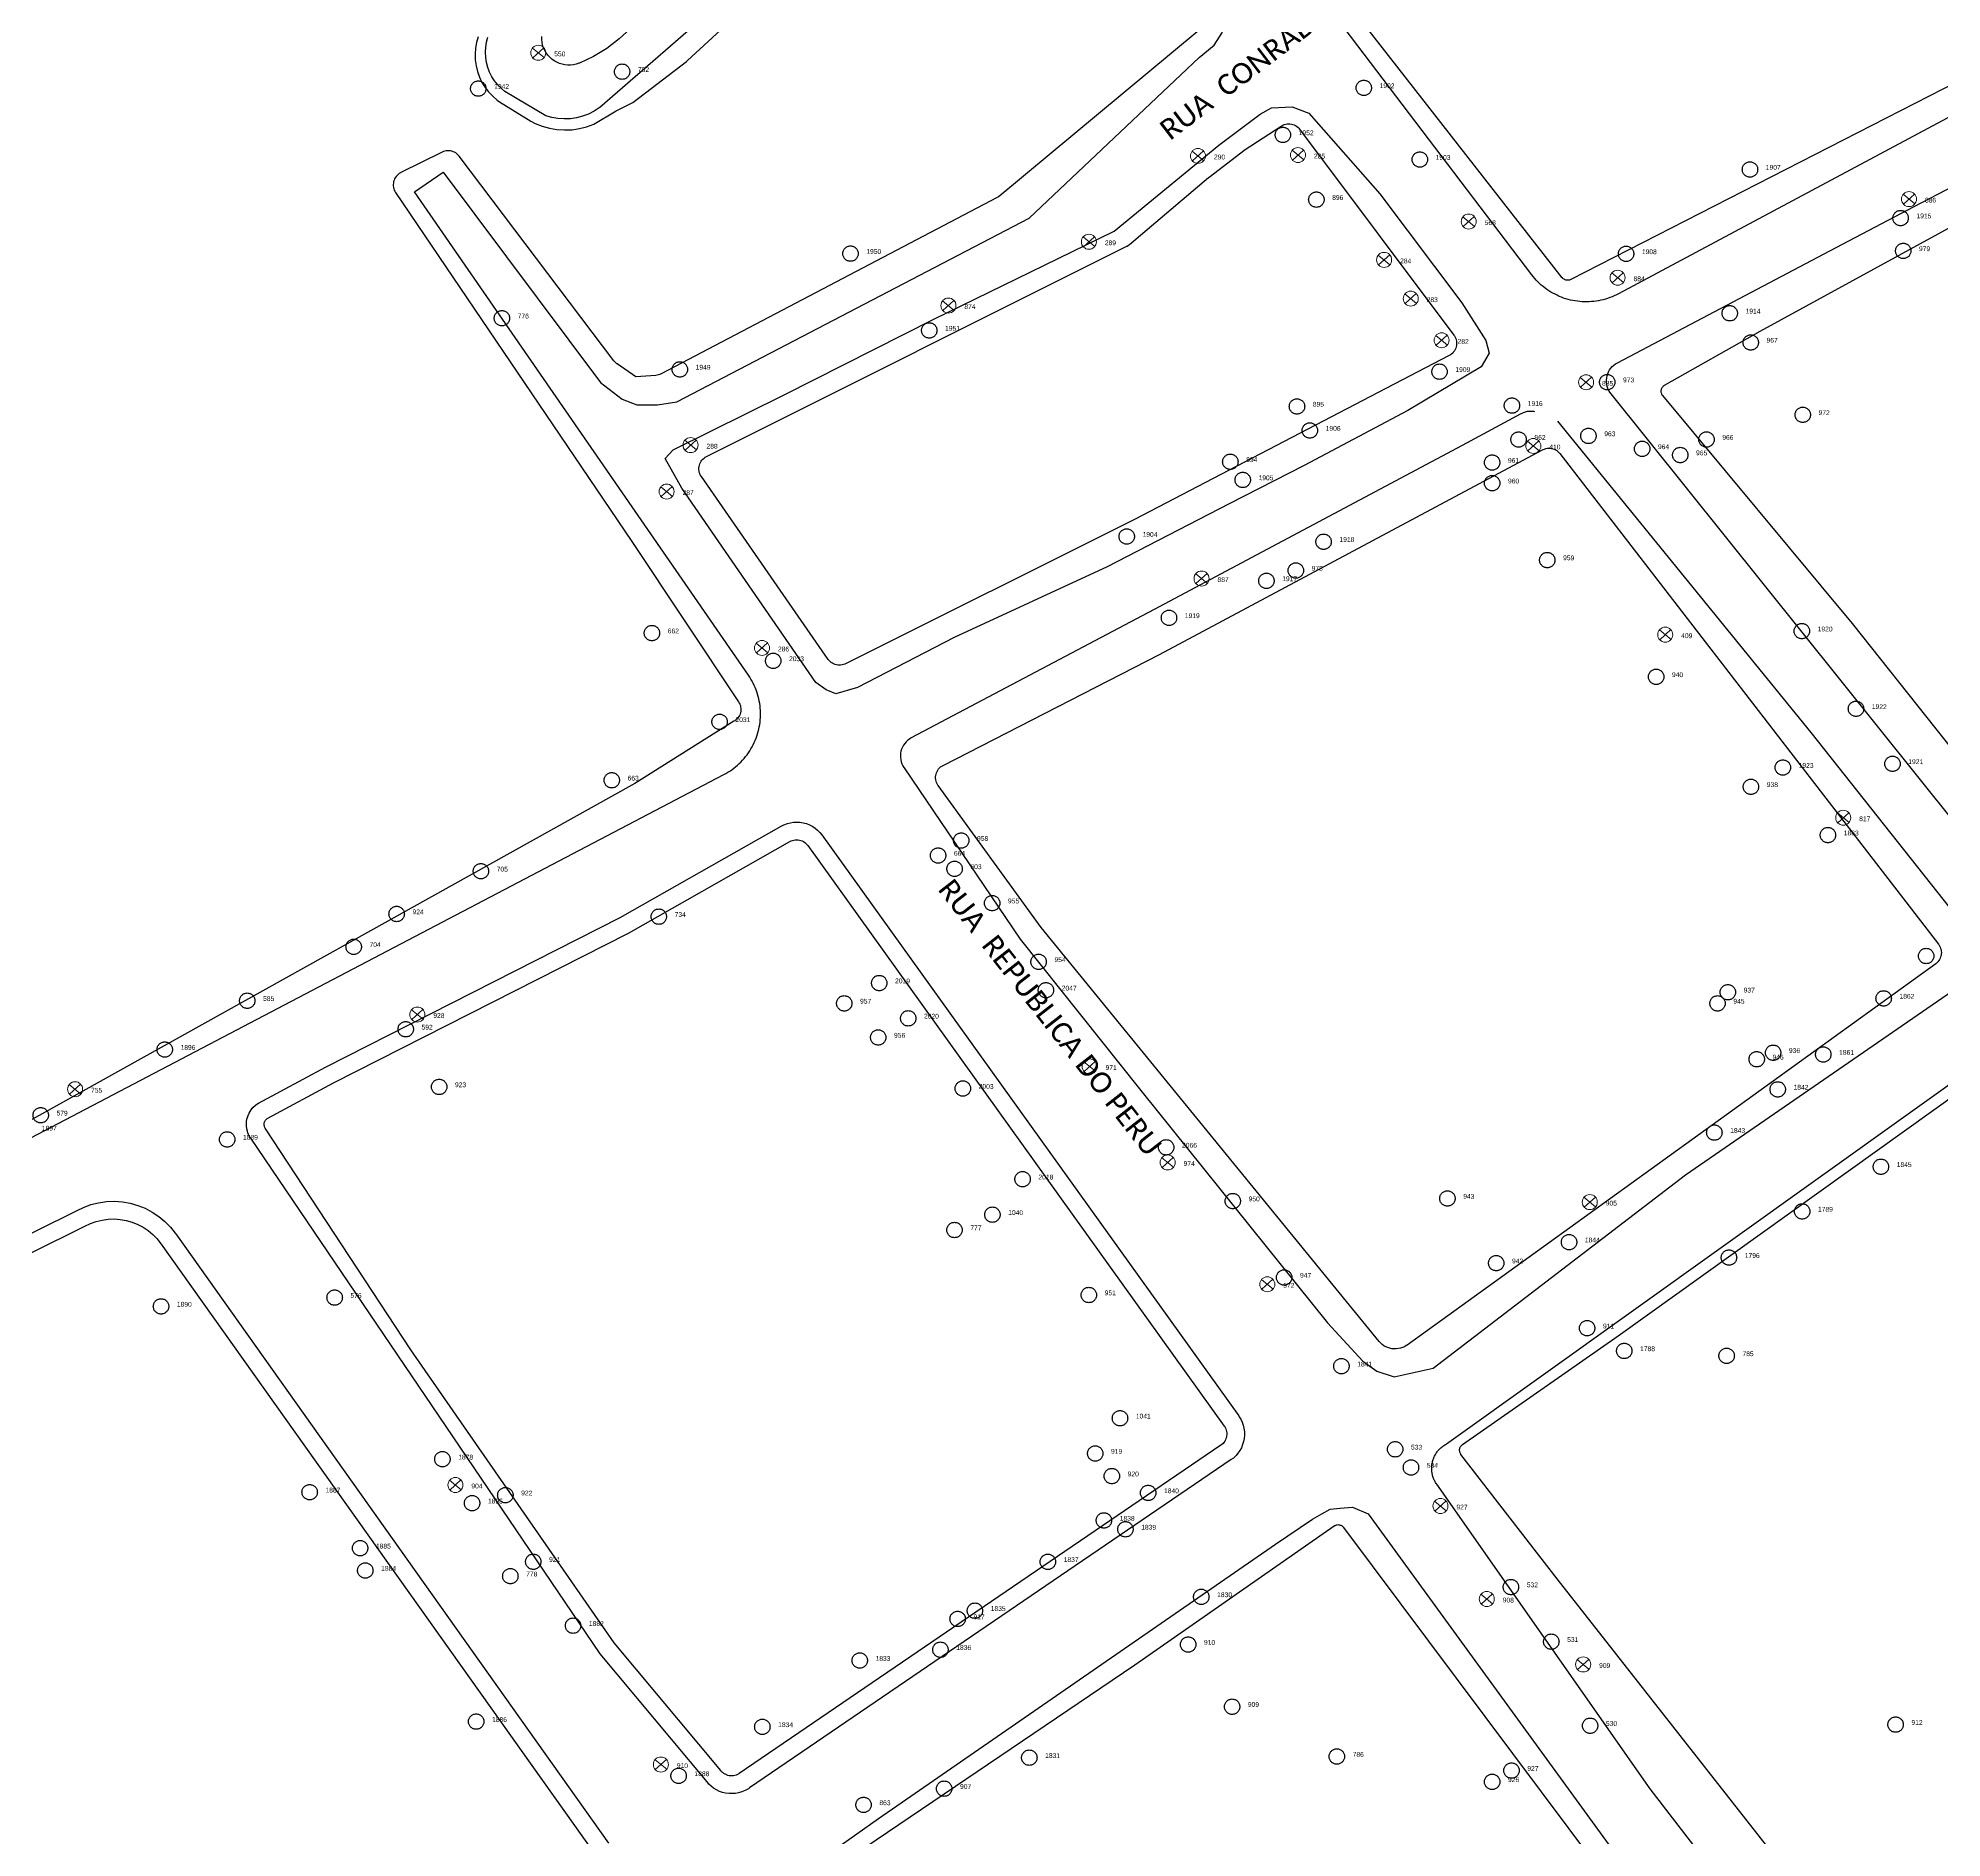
# Model space of a CAD drawing. Header units: millimetres. Extents: x 676447 to 689606, y 7455628 to 7463967.
# Drawn here: x 686167.5 to 686445.7, y 7459006.3 to 7459269.3 of the extents above; entities that cross this region are included whole.
import ezdxf

# ---------------------------------------------------------------- set-up
doc = ezdxf.new("R2010")
doc.units = ezdxf.units.MM
doc.header["$LTSCALE"] = 0.1
doc.header["$MEASUREMENT"] = 0
doc.linetypes.add('PHANTOM2', pattern=[1.25, 0.625, -0.125, 0.125, -0.125, 0.125, -0.125])
doc.layers.add('10.4-Postes', color=1, linetype='Continuous', lineweight=0)
for name, color, linetype in [('Caixas Subterrâneas', 5, 'Continuous'), ('LEGENDAS_INFRAESTRUTURAS', 7, 'Continuous'), ('MUB_MEIOFIO', 7, 'Continuous'), ('MUB_QUADRAS', 7, 'Continuous'), ('MUB_SEGMENTO', 7, 'Continuous'), ('NOS_DE_INFRAESTRUTURA', 7, 'Continuous')]:
    doc.layers.add(name, color=color, linetype=linetype)
doc.styles.add('Legend', font='calibri.ttf')
doc.styles.get("Standard").update_dxf_attribs({"font": 'arial.ttf'})

# ---------------------------------------------------------------- blocks, each defined once
blk = doc.blocks.new('MHMZ')
at = {"linetype": 'PHANTOM2'}
blk.add_circle((0, 0), 0.0000101, dxfattribs=at)
blk = doc.blocks.new('PTPT')
at = {"layer": '10.4-Postes', "color": 1, "linetype": 'PHANTOM2'}
for points in [[(-0.0000079, 0.0000104), (0.0000075, -0.000002)], [(0.000007, 0.0000109), (-0.0000074, -0.0000025)]]:
    blk.add_lwpolyline(points, dxfattribs=at)
at = {"layer": '10.4-Postes', "color": 1}
blk.add_circle((-0.0000002, 0.0000042), 0.00000987, dxfattribs=at)

msp = doc.modelspace()

# ---------------------------------------------------------------- linework, layer by layer
at = {"layer": 'MUB_MEIOFIO', "linetype": 'Continuous'}
for points in [[(686513.54, 7459293.48), (686398.43, 7459231.94), (686398.13, 7459231.78), (686397.81, 7459231.63), (686397.5, 7459231.5), (686397.18, 7459231.37), (686396.85, 7459231.26), (686396.52, 7459231.16), (686396.19, 7459231.07), (686395.85, 7459230.99), (686395.52, 7459230.92), (686395.18, 7459230.86), (686394.84, 7459230.82), (686394.49, 7459230.79), (686394.15, 7459230.76), (686393.8, 7459230.76), (686393.46, 7459230.76), (686393.12, 7459230.77), (686392.77, 7459230.8), (686392.43, 7459230.84), (686392.09, 7459230.89), (686391.75, 7459230.95), (686391.41, 7459231.02), (686391.08, 7459231.11), (686390.75, 7459231.21), (686390.42, 7459231.31), (686390.1, 7459231.43), (686389.78, 7459231.56), (686389.46, 7459231.71), (686389.16, 7459231.86), (686388.85, 7459232.02), (686388.55, 7459232.19), (686388.26, 7459232.38), (686387.98, 7459232.57), (686387.7, 7459232.77), (686387.43, 7459232.98), (686387.16, 7459233.2), (686386.91, 7459233.44), (686386.66, 7459233.67), (686386.42, 7459233.92), (686386.19, 7459234.18), (686385.96, 7459234.44), (686385.75, 7459234.71), (686356.51, 7459273.25)], [(686275.4, 7459281.6), (686249.59, 7459259.14), (686249.52, 7459259.09), (686248.75, 7459258.61), (686247.93, 7459258.2), (686247.08, 7459257.88), (686246.19, 7459257.66), (686245.29, 7459257.52), (686244.38, 7459257.48), (686243.47, 7459257.54), (686242.57, 7459257.69), (686241.69, 7459257.94), (686235.7, 7459261.51), (686235.21, 7459261.92), (686234.69, 7459262.45), (686234.22, 7459263.03), (686233.82, 7459263.65), (686233.49, 7459264.32), (686233.22, 7459265.02), (686233.03, 7459265.74), (686232.92, 7459266.47), (686232.89, 7459267.22), (686232.93, 7459267.96), (686233.05, 7459268.7), (686233.25, 7459269.41)], [(686254.06, 7459270.72), (686252.41, 7459269.17), (686250.61, 7459267.79), (686248.68, 7459266.62), (686246.63, 7459265.65), (686246.55, 7459265.62), (686246.15, 7459265.48), (686245.74, 7459265.39), (686245.33, 7459265.35), (686244.91, 7459265.34), (686244.49, 7459265.39), (686244.08, 7459265.47), (686243.68, 7459265.6), (686243.3, 7459265.76), (686242.94, 7459265.97), (686242.6, 7459266.21), (686242.28, 7459266.49), (686242, 7459266.8), (686241.75, 7459267.14), (686241.54, 7459267.5), (686241.37, 7459267.88), (686241.24, 7459268.27), (686241.15, 7459268.68), (686241.1, 7459269.1), (686241.1, 7459269.52)], [(686003.02, 7459022.89), (686267.72, 7459161.67), (686268.02, 7459161.83), (686268.32, 7459162.01), (686268.61, 7459162.19), (686268.9, 7459162.39), (686269.17, 7459162.6), (686269.44, 7459162.81), (686269.71, 7459163.03), (686269.96, 7459163.27), (686270.21, 7459163.51), (686270.45, 7459163.76), (686270.67, 7459164.02), (686270.89, 7459164.29), (686271.11, 7459164.56), (686271.31, 7459164.84), (686271.5, 7459165.13), (686271.68, 7459165.42), (686271.85, 7459165.72), (686272.01, 7459166.03), (686272.16, 7459166.34), (686272.3, 7459166.65), (686272.43, 7459166.97), (686272.54, 7459167.3), (686272.65, 7459167.63), (686272.74, 7459167.96), (686272.83, 7459168.3), (686272.9, 7459168.63), (686272.96, 7459168.97), (686273.01, 7459169.32), (686273.04, 7459169.66), (686273.06, 7459170), (686273.08, 7459170.35), (686273.08, 7459170.69), (686273.07, 7459171.04), (686273.04, 7459171.38), (686273.01, 7459171.73), (686272.96, 7459172.07), (686272.9, 7459172.41), (686272.83, 7459172.75), (686272.75, 7459173.08), (686272.65, 7459173.41), (686272.55, 7459173.74), (686272.43, 7459174.07), (686272.3, 7459174.39), (686272.16, 7459174.71), (686272.01, 7459175.02), (686271.85, 7459175.32), (686271.68, 7459175.62), (686271.5, 7459175.92), (686271.31, 7459176.2), (686222.54, 7459246.84), (686226.7, 7459249.71), (686249.68, 7459218.97), (686252.88, 7459216.51), (686254.98, 7459215.71), (686258, 7459215.71), (686260.83, 7459216.14), (686312.32, 7459242.96), (686337.15, 7459266.44), (686339.34, 7459268.25), (686340.58, 7459270.18)], [(686453.36, 7459147.43), (686397.19, 7459217.54), (686397.03, 7459217.81), (686396.9, 7459218.09), (686396.8, 7459218.39), (686396.73, 7459218.7), (686396.69, 7459219.01), (686396.68, 7459219.32), (686396.71, 7459219.64), (686396.77, 7459219.94), (686396.87, 7459220.24), (686396.99, 7459220.53), (686397.14, 7459220.81), (686397.32, 7459221.06), (686397.53, 7459221.3), (686397.76, 7459221.51), (686398.01, 7459221.7), (686398.28, 7459221.86), (686430.24, 7459238.71), (686441.63, 7459244.69), (686482.19, 7459265.81)], [(686324.77, 7459241.07), (686340.03, 7459253.65), (686346.09, 7459258.19), (686347.72, 7459259.12), (686350.75, 7459259.24), (686353.2, 7459258.31), (686363.56, 7459246.55), (686375.57, 7459230.59), (686379.06, 7459225.12), (686379.53, 7459223.25), (686378.36, 7459221.27), (686367.64, 7459214.87), (686352.5, 7459206.83), (686341.54, 7459201.24), (686323.72, 7459192.04), (686301.35, 7459181.68), (686287.23, 7459174.42), (686284.08, 7459173.49), (686282.68, 7459174.07), (686281.17, 7459175.12), (686261.59, 7459203.53), (686259.15, 7459207.84), (686260.31, 7459209.12), (686276.51, 7459217.16), (686298.41, 7459228.22), (686324.77, 7459241.07)], [(686386.23, 7459214.68), (686386.05, 7459214.72), (686385.73, 7459214.75), (686385.42, 7459214.74), (686385.11, 7459214.71), (686384.8, 7459214.64), (686384.5, 7459214.54), (686384.22, 7459214.41), (686384.18, 7459214.39), (686375.59, 7459209.76), (686330.57, 7459185.79), (686295.11, 7459167.03), (686294.84, 7459166.86), (686294.59, 7459166.68), (686294.36, 7459166.46), (686294.15, 7459166.23), (686293.97, 7459165.97), (686293.82, 7459165.69), (686293.69, 7459165.41), (686293.6, 7459165.11), (686293.54, 7459164.8), (686293.51, 7459164.49), (686293.52, 7459164.17), (686293.56, 7459163.86), (686293.63, 7459163.55), (686293.73, 7459163.26), (686293.86, 7459162.97), (686294.02, 7459162.7), (686294.05, 7459162.66), (686310.99, 7459137.6), (686328.62, 7459115.52), (686355.91, 7459081.57), (686361.06, 7459075.97), (686363.12, 7459074.48), (686365.64, 7459073.68), (686371.36, 7459074.94), (686408.23, 7459103.2), (686451.46, 7459133.01)], [(686450.88, 7459137.13), (686426.61, 7459167.8), (686389.58, 7459213.3)], [(686198.58, 7459108.56), (686198.37, 7459108.84), (686198.18, 7459109.34), (686198.11, 7459109.55), (686198.01, 7459109.89), (686197.96, 7459110.36), (686197.96, 7459110.73), (686197.99, 7459110.96), (686197.99, 7459110.96), (686198.02, 7459111.31), (686198.19, 7459111.86), (686198.36, 7459112.21), (686198.49, 7459112.44), (686198.65, 7459112.67), (686198.91, 7459113.03), (686199.27, 7459113.34), (686199.49, 7459113.5), (686199.74, 7459113.67), (686209.49, 7459118.9), (686252.56, 7459140.79), (686276.09, 7459154.14), (686276.48, 7459154.35), (686277, 7459154.53), (686277.44, 7459154.64), (686277.9, 7459154.71), (686278.35, 7459154.73), (686278.8, 7459154.71), (686279.33, 7459154.63), (686279.77, 7459154.5), (686280.23, 7459154.34), (686280.7, 7459154.08), (686281.07, 7459153.83), (686281.42, 7459153.54), (686281.76, 7459153.2), (686282.03, 7459152.88), (686342.96, 7459067.94), (686343.03, 7459067.83), (686343.24, 7459067.49), (686343.45, 7459067.05), (686343.6, 7459066.61), (686343.71, 7459066.17), (686343.79, 7459065.64), (686343.79, 7459065.13), (686343.74, 7459064.67), (686343.66, 7459064.21), (686343.52, 7459063.75), (686343.33, 7459063.31), (686343.09, 7459062.88), (686342.84, 7459062.53), (686342.55, 7459062.16), (686342.16, 7459061.8), (686341.84, 7459061.56), (686271.48, 7459013.59), (686271.3, 7459013.45), (686270.82, 7459013.19), (686270.36, 7459013.01), (686269.88, 7459012.86), (686269.42, 7459012.79), (686269.02, 7459012.75), (686268.51, 7459012.75), (686267.98, 7459012.83), (686267.54, 7459012.94), (686267.1, 7459013.09), (686266.66, 7459013.3), (686266.21, 7459013.57), (686265.88, 7459013.84), (686265.52, 7459014.16), (686265.26, 7459014.48), (686249.64, 7459033.2), (686198.58, 7459108.56)], [(686424.17, 7458986.1), (686403.08, 7459013.44), (686371.87, 7459057.97), (686371.79, 7459058.09), (686371.72, 7459058.21), (686371.65, 7459058.33), (686371.58, 7459058.45), (686371.52, 7459058.58), (686371.46, 7459058.7), (686371.41, 7459058.83), (686371.36, 7459058.96), (686371.32, 7459059.1), (686371.28, 7459059.23), (686371.25, 7459059.37), (686371.22, 7459059.5), (686371.19, 7459059.64), (686371.17, 7459059.78), (686371.16, 7459059.92), (686371.15, 7459060.05), (686371.14, 7459060.19), (686371.14, 7459060.33), (686371.15, 7459060.47), (686371.15, 7459060.61), (686371.17, 7459060.75), (686371.19, 7459060.89), (686371.21, 7459061.03), (686371.24, 7459061.16), (686371.27, 7459061.3), (686371.31, 7459061.43), (686371.35, 7459061.57), (686371.4, 7459061.7), (686371.45, 7459061.83), (686371.5, 7459061.96), (686371.56, 7459062.08), (686371.63, 7459062.21), (686371.7, 7459062.33), (686371.77, 7459062.45), (686371.85, 7459062.56), (686371.93, 7459062.68), (686372.01, 7459062.79), (686372.1, 7459062.89), (686372.19, 7459063), (686372.29, 7459063.1), (686372.39, 7459063.2), (686372.49, 7459063.29), (686372.6, 7459063.38), (686372.71, 7459063.47), (686372.82, 7459063.55), (686372.93, 7459063.63), (686373.05, 7459063.71), (686373.17, 7459063.78), (686373.29, 7459063.85), (686454.94, 7459122.22)], [(686149.3, 7459086.13), (686173.22, 7459097.98), (686174.14, 7459098.43), (686175.24, 7459098.84), (686176.36, 7459099.11), (686177.51, 7459099.28), (686178.67, 7459099.32), (686179.83, 7459099.24), (686180.98, 7459099.05), (686182.11, 7459098.72), (686183.17, 7459098.29), (686184.19, 7459097.75), (686185.16, 7459097.11), (686186.05, 7459096.36), (686186.87, 7459095.52), (686187.54, 7459094.65), (686187.62, 7459094.54), (686250.85, 7459005.54)], [(686277.65, 7459000.17), (686290.3, 7459009.11), (686348.31, 7459049.19), (686353.73, 7459052.85), (686355.08, 7459053.66), (686356.3, 7459054.34), (686357.79, 7459054.48), (686359.55, 7459054.61), (686361.86, 7459053.66), (686413.66, 7458982.37)]]:
    msp.add_lwpolyline(points, dxfattribs=at)
at = {"layer": 'MUB_QUADRAS', "linetype": 'Continuous'}
for points in [[(686231.83, 7459269.48), (686231.59, 7459268.66), (686231.43, 7459267.81), (686231.37, 7459266.96), (686231.39, 7459266.1), (686231.51, 7459265.25), (686231.71, 7459264.41), (686232, 7459263.6), (686232.37, 7459262.83), (686232.82, 7459262.1), (686233.35, 7459261.42), (686233.94, 7459260.79), (686234.6, 7459260.24), (686234.94, 7459259.99), (686239.5, 7459257.16), (686240.14, 7459256.83), (686241.17, 7459256.43), (686242.23, 7459256.13), (686243.31, 7459255.94), (686244.41, 7459255.87), (686245.51, 7459255.91), (686246.61, 7459256.07), (686247.67, 7459256.34), (686248.71, 7459256.72), (686251.97, 7459258.68), (686254.44, 7459259.88), (686262.27, 7459265.9), (686262.42, 7459266.03), (686304.62, 7459304.91)], [(686471.07, 7459274.75), (686391.48, 7459234.01), (686391.38, 7459233.96), (686391.28, 7459233.93), (686391.18, 7459233.91), (686391.07, 7459233.9), (686390.97, 7459233.9), (686390.86, 7459233.91), (686390.76, 7459233.93), (686390.66, 7459233.96), (686390.57, 7459234), (686390.48, 7459234.06), (686390.39, 7459234.12), (686390.31, 7459234.19), (686390.24, 7459234.27), (686390.23, 7459234.28), (686343.43, 7459294.16)], [(686336.89, 7459270.23), (686308.02, 7459246.24), (686307.85, 7459246.12), (686307.67, 7459246.01), (686258.57, 7459220.23), (686258.56, 7459220.23), (686258.37, 7459220.14), (686258.18, 7459220.07), (686257.97, 7459220.03), (686257.76, 7459220), (686254.85, 7459219.82), (686252.11, 7459221.69), (686252.09, 7459221.7), (686251.93, 7459221.83), (686251.78, 7459221.97), (686251.64, 7459222.13), (686229.03, 7459252.05), (686229, 7459252.08), (686228.86, 7459252.24), (686228.71, 7459252.38), (686228.54, 7459252.51), (686228.36, 7459252.61), (686228.17, 7459252.7), (686227.97, 7459252.77), (686227.77, 7459252.81), (686227.56, 7459252.84), (686227.35, 7459252.84), (686227.14, 7459252.82), (686226.94, 7459252.78), (686226.74, 7459252.72), (686226.54, 7459252.63), (686220.52, 7459249.64), (686220.47, 7459249.61), (686220.29, 7459249.5), (686220.12, 7459249.38), (686219.97, 7459249.23), (686219.83, 7459249.08), (686219.71, 7459248.9), (686219.61, 7459248.72), (686219.53, 7459248.53), (686219.47, 7459248.33), (686219.43, 7459248.12), (686219.41, 7459247.91), (686219.41, 7459247.7), (686219.44, 7459247.5), (686219.49, 7459247.29), (686219.55, 7459247.09), (686219.64, 7459246.91), (686219.75, 7459246.73), (686254.25, 7459195.74), (686269.87, 7459172.31), (686269.97, 7459172.13), (686270.06, 7459171.94), (686270.13, 7459171.75), (686270.17, 7459171.54), (686270.2, 7459171.33), (686270.2, 7459171.12), (686270.18, 7459170.92), (686270.14, 7459170.71), (686270.08, 7459170.51), (686270, 7459170.32), (686269.89, 7459170.14), (686269.77, 7459169.97), (686269.63, 7459169.81), (686269.48, 7459169.67), (686269.31, 7459169.54), (686269.17, 7459169.46), (686254.73, 7459160.37), (686167.67, 7459111.84), (686081.7, 7459065.49)], [(686404.91, 7459217.05), (686404.84, 7459217.13), (686404.79, 7459217.22), (686404.75, 7459217.32), (686404.71, 7459217.42), (686404.69, 7459217.52), (686404.68, 7459217.62), (686404.67, 7459217.73), (686404.68, 7459217.83), (686404.7, 7459217.94), (686404.74, 7459218.04), (686404.78, 7459218.13), (686404.83, 7459218.22), (686404.89, 7459218.31), (686404.96, 7459218.39), (686405.03, 7459218.46), (686405.12, 7459218.52), (686405.18, 7459218.56), (686419.15, 7459226.48), (686488.86, 7459264.63)], [(686264.43, 7459205.21), (686264.38, 7459205.28), (686264.28, 7459205.46), (686264.2, 7459205.65), (686264.13, 7459205.85), (686264.09, 7459206.06), (686264.07, 7459206.26), (686264.07, 7459206.47), (686264.1, 7459206.68), (686264.14, 7459206.89), (686264.21, 7459207.08), (686264.29, 7459207.28), (686264.4, 7459207.46), (686264.52, 7459207.62), (686264.67, 7459207.78), (686264.82, 7459207.92), (686264.99, 7459208.04), (686265.17, 7459208.14), (686326.6, 7459238.88), (686326.65, 7459238.91), (686326.83, 7459239.02), (686326.99, 7459239.14), (686338.54, 7459248.91), (686338.62, 7459248.97), (686343.88, 7459253), (686349.16, 7459256.45), (686349.23, 7459256.5), (686349.41, 7459256.59), (686349.61, 7459256.67), (686349.81, 7459256.73), (686350.02, 7459256.76), (686350.23, 7459256.78), (686350.43, 7459256.77), (686350.64, 7459256.74), (686350.84, 7459256.69), (686351.04, 7459256.62), (686351.23, 7459256.52), (686351.41, 7459256.41), (686351.57, 7459256.28), (686351.72, 7459256.14), (686351.85, 7459255.98), (686374.39, 7459225.88), (686374.46, 7459225.78), (686374.56, 7459225.6), (686374.65, 7459225.41), (686374.71, 7459225.21), (686374.76, 7459225.01), (686374.78, 7459224.8), (686374.79, 7459224.59), (686374.77, 7459224.38), (686374.72, 7459224.18), (686374.66, 7459223.98), (686374.58, 7459223.78), (686374.47, 7459223.6), (686374.35, 7459223.43), (686374.21, 7459223.27), (686374.06, 7459223.13), (686373.89, 7459223.01), (686373.71, 7459222.9), (686327.74, 7459198.97), (686285.51, 7459177.86), (686285.39, 7459177.81), (686285.19, 7459177.74), (686284.99, 7459177.69), (686284.78, 7459177.66), (686284.57, 7459177.65), (686284.36, 7459177.67), (686284.16, 7459177.71), (686283.96, 7459177.76), (686283.76, 7459177.84), (686283.58, 7459177.94), (686283.41, 7459178.06), (686283.25, 7459178.2), (686283.1, 7459178.35), (686282.97, 7459178.51), (686264.43, 7459205.21)], [(686457.06, 7459152.95), (686432.61, 7459183.75), (686404.91, 7459217.05)], [(686299.03, 7459160.06), (686298.98, 7459160.14), (686298.87, 7459160.32), (686298.78, 7459160.51), (686298.72, 7459160.71), (686298.68, 7459160.92), (686298.65, 7459161.13), (686298.65, 7459161.33), (686298.67, 7459161.54), (686298.72, 7459161.75), (686298.78, 7459161.95), (686298.87, 7459162.14), (686298.97, 7459162.32), (686299.09, 7459162.49), (686299.23, 7459162.65), (686299.39, 7459162.79), (686299.56, 7459162.91), (686299.74, 7459163.01), (686331.38, 7459179.23), (686387.34, 7459209.13), (686387.41, 7459209.17), (686387.61, 7459209.25), (686387.81, 7459209.31), (686388.01, 7459209.35), (686388.22, 7459209.37), (686388.43, 7459209.36), (686388.64, 7459209.34), (686388.84, 7459209.29), (686389.04, 7459209.22), (686389.23, 7459209.13), (686389.41, 7459209.02), (686389.58, 7459208.89), (686389.73, 7459208.75), (686389.86, 7459208.59), (686445.19, 7459136.89), (686445.23, 7459136.83), (686445.34, 7459136.66), (686445.43, 7459136.47), (686445.51, 7459136.28), (686445.56, 7459136.07), (686445.59, 7459135.87), (686445.61, 7459135.66), (686445.59, 7459135.45), (686445.56, 7459135.24), (686445.51, 7459135.04), (686445.43, 7459134.84), (686445.33, 7459134.66), (686445.22, 7459134.48), (686445.09, 7459134.32), (686444.94, 7459134.17), (686444.78, 7459134.04), (686367.54, 7459078.3), (686367.43, 7459078.23), (686367.16, 7459078.07), (686366.87, 7459077.94), (686366.57, 7459077.84), (686366.27, 7459077.78), (686365.96, 7459077.74), (686365.64, 7459077.74), (686365.33, 7459077.77), (686365.02, 7459077.84), (686364.72, 7459077.93), (686364.44, 7459078.06), (686364.16, 7459078.21), (686363.91, 7459078.4), (686363.67, 7459078.61), (686363.46, 7459078.84), (686314.08, 7459139.32), (686299.03, 7459160.06)], [(686200.71, 7459110.02), (686200.66, 7459110.09), (686200.62, 7459110.19), (686200.59, 7459110.29), (686200.56, 7459110.39), (686200.55, 7459110.49), (686200.55, 7459110.6), (686200.56, 7459110.7), (686200.57, 7459110.8), (686200.6, 7459110.9), (686200.65, 7459111), (686200.7, 7459111.09), (686200.76, 7459111.18), (686200.82, 7459111.26), (686200.9, 7459111.33), (686200.98, 7459111.39), (686201.07, 7459111.45), (686210.69, 7459116.61), (686253.78, 7459138.51), (686277.36, 7459151.88), (686277.54, 7459151.98), (686277.74, 7459152.05), (686277.94, 7459152.1), (686278.15, 7459152.13), (686278.35, 7459152.14), (686278.56, 7459152.13), (686278.77, 7459152.1), (686278.97, 7459152.04), (686279.17, 7459151.97), (686279.35, 7459151.87), (686279.53, 7459151.75), (686279.69, 7459151.62), (686279.84, 7459151.47), (686279.97, 7459151.31), (686340.83, 7459066.47), (686340.85, 7459066.44), (686340.96, 7459066.26), (686341.05, 7459066.07), (686341.12, 7459065.87), (686341.17, 7459065.67), (686341.2, 7459065.46), (686341.2, 7459065.25), (686341.18, 7459065.04), (686341.14, 7459064.83), (686341.08, 7459064.63), (686341, 7459064.44), (686340.9, 7459064.26), (686340.78, 7459064.09), (686340.65, 7459063.93), (686340.49, 7459063.78), (686340.33, 7459063.66), (686269.97, 7459015.69), (686269.89, 7459015.63), (686269.71, 7459015.53), (686269.51, 7459015.45), (686269.31, 7459015.39), (686269.11, 7459015.36), (686268.9, 7459015.34), (686268.69, 7459015.34), (686268.48, 7459015.37), (686268.28, 7459015.42), (686268.08, 7459015.49), (686267.89, 7459015.58), (686267.71, 7459015.69), (686267.55, 7459015.82), (686267.39, 7459015.96), (686267.26, 7459016.12), (686251.7, 7459034.77), (686222, 7459077.62), (686200.71, 7459110.02)], [(686375.42, 7459062.33), (686375.39, 7459062.37), (686375.34, 7459062.46), (686375.29, 7459062.55), (686375.26, 7459062.65), (686375.23, 7459062.75), (686375.22, 7459062.86), (686375.21, 7459062.96), (686375.22, 7459063.06), (686375.24, 7459063.17), (686375.27, 7459063.27), (686375.31, 7459063.37), (686375.36, 7459063.46), (686375.42, 7459063.54), (686375.48, 7459063.62), (686375.56, 7459063.7), (686375.64, 7459063.76), (686398.38, 7459079.65), (686457.03, 7459121.64)], [(686150.46, 7459083.82), (686174.36, 7459095.66), (686175.16, 7459096.05), (686176, 7459096.36), (686176.86, 7459096.57), (686177.74, 7459096.7), (686178.63, 7459096.73), (686179.52, 7459096.67), (686180.4, 7459096.52), (686181.26, 7459096.27), (686182.08, 7459095.94), (686182.87, 7459095.52), (686183.61, 7459095.03), (686184.29, 7459094.46), (686184.91, 7459093.82), (686185.46, 7459093.11), (686185.51, 7459093.04), (686248.75, 7459004.03)], [(686427.91, 7458995.2), (686389.49, 7459044.15), (686375.42, 7459062.33)], [(686278.55, 7458998.25), (686327.77, 7459031.59), (686356.9, 7459051.88), (686356.96, 7459051.92), (686357.05, 7459051.96), (686357.15, 7459052), (686357.25, 7459052.03), (686357.35, 7459052.05), (686357.45, 7459052.06), (686357.56, 7459052.05), (686357.66, 7459052.04), (686357.76, 7459052.01), (686357.86, 7459051.98), (686357.96, 7459051.93), (686358.04, 7459051.87), (686358.13, 7459051.81), (686358.2, 7459051.74), (686358.27, 7459051.66), (686411.84, 7458980.01)]]:
    msp.add_lwpolyline(points, dxfattribs=at)

# ---------------------------------------------------------------- block references
at = {"layer": 'Caixas Subterrâneas', "color": 40}
for p, xscale, yscale, zscale, rotation in [((686252.85, 7459264.39), 111319.4907932736, 111319.4907932736, 111319.4907932736, 359.2909816630051), ((686231.84, 7459261.92), 111319.4907932736, 111319.4907932736, 111319.4907932736, 359.2910608292079), ((686361.22, 7459262.02), 111319.4907932736, 111319.4907932736, 111319.4907932736, 359.2905686946733), ((686349.4, 7459255.15), 111319.4907932736, 111319.4907932736, 111319.4907932736, 359.2906115277092), ((686369.41, 7459251.55), 111319.4907932736, 111319.4907932736, 111319.4907932736, 359.2905342882888), ((686417.65, 7459250.1), 111319.4907932735, 111319.4907932735, 111319.4907932735, 359.2903503081803), ((686354.29, 7459245.69), 111319.4907932736, 111319.4907932736, 111319.4907932736, 359.2905899570292), ((686439.66, 7459243), 111319.4907932736, 111319.4907932736, 111319.4907932736, 359.2902643659839), ((686286.22, 7459237.8), 111319.4907932736, 111319.4907932736, 111319.4907932736, 359.290846456201), ((686399.54, 7459237.77), 111319.4907932735, 111319.4907932735, 111319.4907932735, 359.2904153509772), ((686440.04, 7459238.2), 111319.4907932736, 111319.4907932736, 111319.4907932736, 359.2902614429948), ((686235.29, 7459228.36), 111319.4907932736, 111319.4907932736, 111319.4907932736, 359.2910373068213), ((686414.69, 7459229.08), 111319.4907932735, 111319.4907932735, 111319.4907932735, 359.2903550238174), ((686297.73, 7459226.58), 111319.4907932736, 111319.4907932736, 111319.4907932736, 359.2907992090256), ((686417.76, 7459224.82), 111319.4907932736, 111319.4907932736, 111319.4907932736, 359.2903420320875), ((686261.28, 7459220.88), 111319.4907932736, 111319.4907932736, 111319.4907932736, 359.2909360757654), ((686372.29, 7459220.55), 111319.4907932736, 111319.4907932736, 111319.4907932736, 359.2905136795589), ((686396.79, 7459219.02), 111319.4907932735, 111319.4907932735, 111319.4907932735, 359.2904199917265), ((686351.46, 7459215.47), 111319.4907932736, 111319.4907932736, 111319.4907932736, 359.2905913516251), ((686382.87, 7459215.59), 111319.4907932735, 111319.4907932735, 111319.4907932735, 359.2904718933616), ((686425.36, 7459214.25), 111319.4907932736, 111319.4907932736, 111319.4907932736, 359.2903098071214), ((686353.34, 7459211.96), 111319.4907932735, 111319.4907932735, 111319.4907932735, 359.2905831060174), ((686394.04, 7459211.16), 111319.4907932736, 111319.4907932736, 111319.4907932736, 359.2904279929071), ((686383.84, 7459210.63), 111319.4907932736, 111319.4907932736, 111319.4907932736, 359.2904666622472), ((686401.89, 7459209.27), 111319.4907932736, 111319.4907932736, 111319.4907932736, 359.2903975618572), ((686407.46, 7459208.37), 111319.4907932735, 111319.4907932735, 111319.4907932735, 359.2903760700166), ((686411.29, 7459210.64), 111319.4907932736, 111319.4907932736, 111319.4907932736, 359.2903622208121), ((686341.72, 7459207.39), 111319.4907932736, 111319.4907932736, 111319.4907932736, 359.2906258674803), ((686379.97, 7459207.27), 111319.4907932736, 111319.4907932736, 111319.4907932736, 359.2904803175907), ((686343.53, 7459204.73), 111319.4907932736, 111319.4907932736, 111319.4907932736, 359.2906181677743), ((686379.98, 7459204.26), 111319.4907932735, 111319.4907932735, 111319.4907932735, 359.2904793447646), ((686326.58, 7459196.46), 111319.4907932736, 111319.4907932736, 111319.4907932736, 359.2906800724083), ((686355.35, 7459195.7), 111319.4907932736, 111319.4907932736, 111319.4907932736, 359.2905703865167), ((686388.03, 7459193.02), 111319.4907932735, 111319.4907932735, 111319.4907932735, 359.2904452230878), ((686346.99, 7459189.98), 111319.4907932735, 111319.4907932735, 111319.4907932735, 359.2906004248907), ((686351.29, 7459191.49), 111319.4907932736, 111319.4907932736, 111319.4907932736, 359.2905845261358), ((686332.76, 7459184.58), 111319.4907932735, 111319.4907932735, 111319.4907932735, 359.2906528872799), ((686257.21, 7459182.35), 111319.4907932736, 111319.4907932736, 111319.4907932736, 359.2909396039996), ((686425.23, 7459182.64), 111319.4907932736, 111319.4907932736, 111319.4907932736, 359.2903004971271), ((686274.93, 7459178.29), 111319.4907932736, 111319.4907932736, 111319.4907932736, 359.290870937167), ((686403.94, 7459175.96), 111319.4907932736, 111319.4907932736, 111319.4907932736, 359.2903794059223), ((686267.1, 7459169.38), 111319.4907932736, 111319.4907932736, 111319.4907932736, 359.2908979257313), ((686433.14, 7459171.29), 111319.4907932736, 111319.4907932736, 111319.4907932736, 359.2902668408594), ((686422.45, 7459162.7), 111319.4907932736, 111319.4907932736, 111319.4907932736, 359.2903048661423), ((686438.47, 7459163.25), 111319.4907932736, 111319.4907932736, 111319.4907932736, 359.2902440771063), ((686251.34, 7459160.84), 111319.4907932736, 111319.4907932736, 111319.4907932736, 359.2909552528653), ((686417.79, 7459159.89), 111319.4907932736, 111319.4907932736, 111319.4907932736, 359.2903217291414), ((686429.04, 7459152.83), 111319.4907932736, 111319.4907932736, 111319.4907932736, 359.290276722046), ((686299.02, 7459149.84), 111319.4907932736, 111319.4907932736, 111319.4907932736, 359.290770422865), ((686302.4, 7459152.03), 111319.4907932736, 111319.4907932736, 111319.4907932736, 359.2907582532732), ((686232.22, 7459147.55), 111319.4907932736, 111319.4907932736, 111319.4907932736, 359.2910238723692), ((686301.43, 7459147.9), 111319.4907932736, 111319.4907932736, 111319.4907932736, 359.2907606581093), ((686306.92, 7459142.89), 111319.4907932736, 111319.4907932736, 111319.4907932736, 359.2907382319103), ((686219.91, 7459141.3), 111319.4907932736, 111319.4907932736, 111319.4907932736, 359.291068748551), ((686258.21, 7459140.91), 111319.4907932735, 111319.4907932735, 111319.4907932735, 359.2909229037368), ((686213.63, 7459136.5), 111319.4907932736, 111319.4907932736, 111319.4907932736, 359.2910911378081), ((686313.71, 7459134.31), 111319.4907932736, 111319.4907932736, 111319.4907932736, 359.2907097279291), ((686443.39, 7459135.16), 111319.4907932736, 111319.4907932736, 111319.4907932736, 359.2902166116592), ((686290.42, 7459131.21), 111319.4907932736, 111319.4907932736, 111319.4907932736, 359.2907973589849), ((686198.08, 7459128.63), 111319.4907932736, 111319.4907932736, 111319.4907932736, 359.2911478492434), ((686285.31, 7459128.24), 111319.4907932736, 111319.4907932736, 111319.4907932736, 359.2908158935397), ((686314.78, 7459130.16), 111319.4907932736, 111319.4907932736, 111319.4907932736, 359.2907043707397), ((686412.91, 7459128.24), 111319.4907932736, 111319.4907932736, 111319.4907932736, 359.2903304161254), ((686414.41, 7459129.86), 111319.4907932736, 111319.4907932736, 111319.4907932736, 359.2903252395156), ((686437.18, 7459128.97), 111319.4907932735, 111319.4907932735, 111319.4907932735, 359.2902383174527), ((686294.66, 7459126.05), 111319.4907932736, 111319.4907932736, 111319.4907932736, 359.2907796458869), ((686221.23, 7459124.45), 111319.4907932736, 111319.4907932736, 111319.4907932736, 359.2910585049648), ((686290.27, 7459123.26), 111319.4907932736, 111319.4907932736, 111319.4907932736, 359.2907954550054), ((686186.02, 7459121.49), 111319.4907932735, 111319.4907932735, 111319.4907932735, 359.2911915399786), ((686418.63, 7459120.07), 111319.4907932736, 111319.4907932736, 111319.4907932736, 359.2903061316342), ((686421.03, 7459121.03), 111319.4907932736, 111319.4907932736, 111319.4907932736, 359.2902973061437), ((686428.36, 7459120.77), 111319.4907932736, 111319.4907932736, 111319.4907932736, 359.2902693367474), ((686226.12, 7459116.03), 111319.4907932736, 111319.4907932736, 111319.4907932736, 359.2910372520983), ((686302.64, 7459115.8), 111319.4907932736, 111319.4907932736, 111319.4907932736, 359.2907460622738), ((686421.7, 7459115.67), 111319.4907932736, 111319.4907932736, 111319.4907932736, 359.2902930655454), ((686167.9, 7459111.89), 111319.4907932736, 111319.4907932736, 111319.4907932736, 359.2912574846201), ((686195.14, 7459108.36), 111319.4907932736, 111319.4907932736, 111319.4907932736, 359.2911527451076), ((686412.44, 7459109.35), 111319.4907932735, 111319.4907932735, 111319.4907932735, 359.2903263605208), ((686332.35, 7459107.2), 111319.4907932736, 111319.4907932736, 111319.4907932736, 359.2906303687056), ((686311.37, 7459102.55), 111319.4907932736, 111319.4907932736, 111319.4907932736, 359.2907087563316), ((686436.78, 7459104.37), 111319.4907932736, 111319.4907932736, 111319.4907932736, 359.2902322116291), ((686306.95, 7459097.36), 111319.4907932736, 111319.4907932736, 111319.4907932736, 359.2907239332311), ((686342.08, 7459099.35), 111319.4907932736, 111319.4907932736, 111319.4907932736, 359.2905909327107), ((686373.44, 7459099.73), 111319.4907932735, 111319.4907932735, 111319.4907932735, 359.2904717271952), ((686425.27, 7459097.84), 111319.4907932736, 111319.4907932736, 111319.4907932736, 359.2902739440188), ((686301.42, 7459095.12), 111319.4907932736, 111319.4907932736, 111319.4907932736, 359.2907442956121), ((686391.21, 7459093.34), 111319.4907932736, 111319.4907932736, 111319.4907932736, 359.2904021182573), ((686380.57, 7459090.28), 111319.4907932736, 111319.4907932736, 111319.4907932736, 359.2904416484051), ((686414.58, 7459091.09), 111319.4907932735, 111319.4907932735, 111319.4907932735, 359.2903125119734), ((686349.59, 7459088.18), 111319.4907932736, 111319.4907932736, 111319.4907932736, 359.2905588591277), ((686185.48, 7459083.96), 111319.4907932736, 111319.4907932736, 111319.4907932736, 359.2911819318122), ((686210.85, 7459085.24), 111319.4907932736, 111319.4907932736, 111319.4907932736, 359.291085801), ((686321.05, 7459085.62), 111319.4907932735, 111319.4907932735, 111319.4907932735, 359.2906666693782), ((686393.85, 7459080.77), 111319.4907932735, 111319.4907932735, 111319.4907932735, 359.2903881801216), ((686357.95, 7459075.22), 111319.4907932735, 111319.4907932735, 111319.4907932735, 359.2905230312954), ((686399.28, 7459077.45), 111319.4907932736, 111319.4907932736, 111319.4907932736, 359.2903665025789), ((686414.24, 7459076.73), 111319.4907932735, 111319.4907932735, 111319.4907932735, 359.2903093525038), ((686325.6, 7459067.61), 111319.4907932736, 111319.4907932736, 111319.4907932736, 359.2906437335124), ((686226.59, 7459061.63), 111319.4907932736, 111319.4907932736, 111319.4907932736, 359.2910185707077), ((686321.98, 7459062.46), 111319.4907932735, 111319.4907932735, 111319.4907932735, 359.2906559297367), ((686365.8, 7459063.07), 111319.4907932735, 111319.4907932735, 111319.4907932735, 359.2904893763152), ((686324.41, 7459059.16), 111319.4907932736, 111319.4907932736, 111319.4907932736, 359.2906456577331), ((686368.12, 7459060.41), 111319.4907932736, 111319.4907932736, 111319.4907932736, 359.2904797339186), ((686207.2, 7459056.8), 111319.4907932736, 111319.4907932736, 111319.4907932736, 359.2910908519418), ((686235.79, 7459056.37), 111319.4907932736, 111319.4907932736, 111319.4907932736, 359.290981930026), ((686329.72, 7459056.7), 111319.4907932736, 111319.4907932736, 111319.4907932736, 359.2906246975662), ((686230.93, 7459055.2), 111319.4907932735, 111319.4907932735, 111319.4907932735, 359.2910000695424), ((686323.25, 7459052.68), 111319.4907932736, 111319.4907932736, 111319.4907932736, 359.2906480412719), ((686326.39, 7459051.38), 111319.4907932736, 111319.4907932736, 111319.4907932736, 359.2906356794037), ((686214.57, 7459048.62), 111319.4907932736, 111319.4907932736, 111319.4907932736, 359.2910602601124), ((686215.33, 7459045.36), 111319.4907932736, 111319.4907932736, 111319.4907932736, 359.2910563592501), ((686236.52, 7459044.54), 111319.4907932736, 111319.4907932736, 111319.4907932736, 359.2909754853193), ((686239.87, 7459046.65), 111319.4907932735, 111319.4907932735, 111319.4907932735, 359.290963407034), ((686315.06, 7459046.63), 111319.4907932735, 111319.4907932735, 111319.4907932735, 359.2906773377218), ((686337.48, 7459041.51), 111319.4907932736, 111319.4907932736, 111319.4907932736, 359.2905904397148), ((686382.72, 7459042.94), 111319.4907932736, 111319.4907932736, 111319.4907932736, 359.2904187741191), ((686304.4, 7459039.49), 111319.4907932735, 111319.4907932735, 111319.4907932735, 359.2907156540768), ((686245.68, 7459037.3), 111319.4907932735, 111319.4907932735, 111319.4907932735, 359.2909383785297), ((686301.88, 7459038.28), 111319.4907932736, 111319.4907932736, 111319.4907932736, 359.2907248663233), ((686299.36, 7459033.79), 111319.4907932735, 111319.4907932735, 111319.4907932735, 359.2907330781692), ((686335.56, 7459034.54), 111319.4907932736, 111319.4907932736, 111319.4907932736, 359.2905955577298), ((686388.62, 7459034.96), 111319.4907932736, 111319.4907932736, 111319.4907932736, 359.2903938468314), ((686287.57, 7459032.21), 111319.4907932735, 111319.4907932735, 111319.4907932735, 359.2907774120238), ((686341.98, 7459025.46), 111319.4907932736, 111319.4907932736, 111319.4907932736, 359.2905683440007), ((686231.53, 7459023.28), 111319.4907932736, 111319.4907932736, 111319.4907932736, 359.2909878628831), ((686273.34, 7459022.52), 111319.4907932736, 111319.4907932736, 111319.4907932736, 359.2908285477056), ((686394.29, 7459022.68), 111319.4907932736, 111319.4907932736, 111319.4907932736, 359.290368453932), ((686438.93, 7459022.84), 111319.4907932735, 111319.4907932735, 111319.4907932735, 359.2901986680567), ((686312.35, 7459018.01), 111319.4907932736, 111319.4907932736, 111319.4907932736, 359.2906787389983), ((686357.28, 7459018.18), 111319.4907932736, 111319.4907932736, 111319.4907932736, 359.2905078357442), ((686261.11, 7459015.36), 111319.4907932736, 111319.4907932736, 111319.4907932736, 359.2908728458938), ((686379.98, 7459014.48), 111319.4907932736, 111319.4907932736, 111319.4907932736, 359.2904203366979), ((686382.8, 7459016.12), 111319.4907932736, 111319.4907932736, 111319.4907932736, 359.2904101115309), ((686288.13, 7459011.11), 111319.4907932736, 111319.4907932736, 111319.4907932736, 359.2907687531861), ((686299.91, 7459013.48), 111319.4907932735, 111319.4907932735, 111319.4907932735, 359.2907246413541)]:
    msp.add_blockref('MHMZ', p, dxfattribs=dict(at, xscale=xscale, yscale=yscale, zscale=zscale, rotation=rotation))
at = {"layer": 'NOS_DE_INFRAESTRUTURA', "color": 1}
for p, xscale, yscale, zscale, rotation in [((686240.62, 7459266.68), 111319.4907932736, 111319.4907932736, 111319.4907932736, 359.2910289004693), ((686337.01, 7459251.61), 111319.4907932736, 111319.4907932736, 111319.4907932736, 359.2906575310084), ((686351.62, 7459251.74), 111319.4907932736, 111319.4907932736, 111319.4907932736, 359.2906020231404), ((686440.9, 7459245.3), 111319.4907932736, 111319.4907932736, 111319.4907932736, 359.2902603780964), ((686376.57, 7459242.02), 111319.4907932735, 111319.4907932735, 111319.4907932735, 359.2905040764907), ((686321.07, 7459239.07), 111319.4907932736, 111319.4907932736, 111319.4907932736, 359.2907143009372), ((686364.21, 7459236.42), 111319.4907932736, 111319.4907932736, 111319.4907932736, 359.2905493421646), ((686398.32, 7459233.81), 111319.4907932736, 111319.4907932736, 111319.4907932736, 359.2904187638668), ((686368.1, 7459230.76), 111319.4907932735, 111319.4907932735, 111319.4907932735, 359.2905328056462), ((686300.55, 7459229.74), 111319.4907932735, 111319.4907932735, 111319.4907932735, 359.290789454261), ((686372.61, 7459224.67), 111319.4907932736, 111319.4907932736, 111319.4907932736, 359.2905137426154), ((686393.72, 7459218.53), 111319.4907932736, 111319.4907932736, 111319.4907932736, 359.2904315225696), ((686262.87, 7459209.35), 111319.4907932735, 111319.4907932735, 111319.4907932735, 359.2909264444587), ((686386.01, 7459209.23), 111319.4907932736, 111319.4907932736, 111319.4907932736, 359.2904579547694), ((686259.37, 7459202.56), 111319.4907932736, 111319.4907932736, 111319.4907932736, 359.2909376648573), ((686337.53, 7459189.85), 111319.4907932735, 111319.4907932735, 111319.4907932735, 359.2906363678039), ((686405.28, 7459181.65), 111319.4907932736, 111319.4907932736, 111319.4907932736, 359.2903760742539), ((686273.31, 7459179.71), 111319.4907932736, 111319.4907932736, 111319.4907932736, 359.2908775268311), ((686431.29, 7459154.9), 111319.4907932736, 111319.4907932736, 111319.4907932736, 359.2902687950747), ((686222.95, 7459126.14), 111319.4907932736, 111319.4907932736, 111319.4907932736, 359.2910524591696), ((686321.18, 7459118.55), 111319.4907932736, 111319.4907932736, 111319.4907932736, 359.290676402991), ((686172.94, 7459115.22), 111319.4907932736, 111319.4907932736, 111319.4907932736, 359.2912393436936), ((686332.58, 7459104.52), 111319.4907932736, 111319.4907932736, 111319.4907932736, 359.2906286612304), ((686394.26, 7459098.73), 111319.4907932736, 111319.4907932736, 111319.4907932736, 359.2903922152856), ((686347.14, 7459086.72), 111319.4907932736, 111319.4907932736, 111319.4907932736, 359.2905677206156), ((686228.51, 7459057.39), 111319.4907932736, 111319.4907932736, 111319.4907932736, 359.2910099609422), ((686372.44, 7459054.32), 111319.4907932736, 111319.4907932736, 111319.4907932736, 359.2904614026443), ((686379.21, 7459040.73), 111319.4907932735, 111319.4907932735, 111319.4907932735, 359.290431413478), ((686393.29, 7459031.16), 111319.4907932736, 111319.4907932736, 111319.4907932736, 359.2903748955651), ((686258.53, 7459016.54), 111319.4907932736, 111319.4907932736, 111319.4907932736, 359.2908830589146)]:
    msp.add_blockref('PTPT', p, dxfattribs=dict(at, xscale=xscale, yscale=yscale, zscale=zscale, rotation=rotation))

# ---------------------------------------------------------------- texts
at = {"layer": 'LEGENDAS_INFRAESTRUTURAS', "color": 1}
for s, rotation, p in [('550', 359.291, (686242.93, 7459266.65)), ('290', 359.2906, (686339.32, 7459251.58)), ('285', 359.2906, (686353.93, 7459251.71)), ('886', 359.2903, (686443.21, 7459245.27)), ('568', 359.2905, (686378.88, 7459241.99)), ('289', 359.2907, (686323.38, 7459239.04)), ('284', 359.2905, (686366.52, 7459236.39)), ('884', 359.2904, (686400.63, 7459233.78)), ('874', 359.2908, (686302.86, 7459229.72)), ('283', 359.2905, (686370.4, 7459230.73)), ('282', 359.2905, (686374.92, 7459224.64)), ('885', 359.2904, (686396.03, 7459218.5)), ('288', 359.2909, (686265.18, 7459209.32)), ('410', 359.2904, (686388.32, 7459209.21)), ('287', 359.2909, (686261.68, 7459202.53)), ('887', 359.2906, (686339.84, 7459189.82)), ('409', 359.2904, (686407.59, 7459181.62)), ('286', 359.2909, (686275.62, 7459179.68)), ('817', 359.2903, (686433.6, 7459154.87)), ('928', 359.291, (686225.26, 7459126.12)), ('971', 359.2907, (686323.49, 7459118.52)), ('755', 359.2912, (686175.25, 7459115.2)), ('974', 359.2906, (686334.89, 7459104.49)), ('905', 359.2904, (686396.57, 7459098.71)), ('972', 359.2906, (686349.45, 7459086.69)), ('904', 359.291, (686230.82, 7459057.37)), ('927', 359.2905, (686374.75, 7459054.29)), ('908', 359.2904, (686381.52, 7459040.7)), ('909', 359.2904, (686395.6, 7459031.13)), ('910', 359.2909, (686260.84, 7459016.51))]:
    msp.add_text(s, height=0.7, rotation=rotation, dxfattribs=at).set_placement(p)
at = {"layer": 'LEGENDAS_INFRAESTRUTURAS', "color": 5}
for s, rotation, p in [('782', 359.291, (686255.16, 7459264.36)), ('1942', 359.2911, (686234.15, 7459261.89)), ('1902', 359.2906, (686363.53, 7459262)), ('1952', 359.2906, (686351.71, 7459255.12)), ('1903', 359.2905, (686371.71, 7459251.52)), ('1907', 359.2903, (686419.96, 7459250.07)), ('896', 359.2906, (686356.6, 7459245.66)), ('1915', 359.2903, (686441.97, 7459242.97)), ('1950', 359.2908, (686288.53, 7459237.78)), ('1908', 359.2904, (686401.85, 7459237.74)), ('979', 359.2903, (686442.34, 7459238.17)), ('776', 359.291, (686237.59, 7459228.34)), ('1914', 359.2903, (686417, 7459229.06)), ('1951', 359.2908, (686300.04, 7459226.55)), ('967', 359.2903, (686420.07, 7459224.79)), ('1949', 359.2909, (686263.59, 7459220.86)), ('1909', 359.2905, (686374.6, 7459220.52)), ('973', 359.2904, (686399.1, 7459219)), ('895', 359.2906, (686353.77, 7459215.44)), ('1916', 359.2905, (686385.18, 7459215.57)), ('972', 359.2903, (686427.67, 7459214.22)), ('1906', 359.2906, (686355.65, 7459211.93)), ('962', 359.2905, (686386.15, 7459210.6)), ('963', 359.2904, (686396.35, 7459211.13)), ('964', 359.2904, (686404.2, 7459209.24)), ('966', 359.2904, (686413.6, 7459210.61)), ('894', 359.2906, (686344.03, 7459207.36)), ('961', 359.2905, (686382.28, 7459207.24)), ('965', 359.2904, (686409.77, 7459208.34)), ('1905', 359.2906, (686345.84, 7459204.7)), ('960', 359.2905, (686382.29, 7459204.23)), ('1904', 359.2907, (686328.89, 7459196.43)), ('1918', 359.2906, (686357.66, 7459195.68)), ('959', 359.2904, (686390.34, 7459193)), ('1917', 359.2906, (686349.3, 7459189.95)), ('978', 359.2906, (686353.6, 7459191.47)), ('1919', 359.2906, (686335.07, 7459184.55)), ('662', 359.2909, (686259.52, 7459182.32)), ('1920', 359.2903, (686427.54, 7459182.61)), ('2033', 359.2909, (686277.24, 7459178.26)), ('940', 359.2904, (686406.25, 7459175.93)), ('1922', 359.2903, (686435.45, 7459171.26)), ('2031', 359.2909, (686269.41, 7459169.36)), ('1923', 359.2903, (686424.76, 7459162.67)), ('1921', 359.2902, (686440.78, 7459163.22)), ('663', 359.2909, (686253.65, 7459160.81)), ('938', 359.2903, (686420.1, 7459159.86)), ('958', 359.2907, (686304.71, 7459152)), ('1863', 359.2903, (686431.35, 7459152.8)), ('705', 359.291, (686234.53, 7459147.52)), ('664', 359.2908, (686301.33, 7459149.82)), ('603', 359.2908, (686303.74, 7459147.87)), ('955', 359.2907, (686309.23, 7459142.86)), ('924', 359.2911, (686222.22, 7459141.27)), ('734', 359.2909, (686260.52, 7459140.88)), ('704', 359.2911, (686215.94, 7459136.47)), ('954', 359.2907, (686316.02, 7459134.28)), ('2019', 359.2908, (686292.73, 7459131.18)), ('585', 359.2911, (686200.39, 7459128.6)), ('957', 359.2908, (686287.62, 7459128.21)), ('2047', 359.2907, (686317.09, 7459130.13)), ('945', 359.2903, (686415.22, 7459128.21)), ('937', 359.2903, (686416.72, 7459129.83)), ('1862', 359.2902, (686439.49, 7459128.94)), ('2020', 359.2908, (686296.96, 7459126.03)), ('592', 359.291, (686223.54, 7459124.42)), ('956', 359.2908, (686292.58, 7459123.23)), ('1896', 359.2912, (686188.33, 7459121.46)), ('946', 359.2903, (686420.94, 7459120.04)), ('936', 359.2903, (686423.34, 7459121)), ('1861', 359.2903, (686430.67, 7459120.74)), ('923', 359.291, (686228.43, 7459116)), ('2003', 359.2907, (686304.95, 7459115.77)), ('1842', 359.2903, (686424.01, 7459115.65)), ('579', 359.2912, (686170.21, 7459111.86)), ('1897', 359.2913, (686168.06, 7459109.65)), ('1843', 359.2903, (686414.75, 7459109.32)), ('1889', 359.2911, (686197.45, 7459108.33)), ('2066', 359.2906, (686334.66, 7459107.17)), ('1845', 359.2902, (686439.09, 7459104.34)), ('2018', 359.2907, (686313.68, 7459102.52)), ('950', 359.2906, (686344.39, 7459099.32)), ('943', 359.2905, (686375.75, 7459099.7)), ('1789', 359.2903, (686427.58, 7459097.81)), ('777', 359.2907, (686303.73, 7459095.1)), ('1040', 359.2907, (686309.26, 7459097.33)), ('1844', 359.2904, (686393.52, 7459093.32)), ('942', 359.2904, (686382.88, 7459090.25)), ('1796', 359.2903, (686416.89, 7459091.06)), ('947', 359.2906, (686351.9, 7459088.15)), ('1890', 359.2912, (686187.79, 7459083.93)), ('576', 359.2911, (686213.16, 7459085.21)), ('951', 359.2907, (686323.36, 7459085.59)), ('911', 359.2904, (686396.16, 7459080.74)), ('1841', 359.2905, (686360.26, 7459075.19)), ('1788', 359.2904, (686401.59, 7459077.43)), ('785', 359.2903, (686416.55, 7459076.7)), ('1041', 359.2906, (686327.91, 7459067.58)), ('1878', 359.291, (686228.9, 7459061.6)), ('919', 359.2906, (686324.29, 7459062.43)), ('533', 359.2905, (686368.11, 7459063.04)), ('920', 359.2906, (686326.72, 7459059.13)), ('534', 359.2905, (686370.43, 7459060.38)), ('1887', 359.2911, (686209.51, 7459056.77)), ('922', 359.291, (686238.1, 7459056.34)), ('1840', 359.2906, (686332.03, 7459056.67)), ('1895', 359.291, (686233.24, 7459055.17)), ('1838', 359.2906, (686325.56, 7459052.65)), ('1839', 359.2906, (686328.7, 7459051.35)), ('1885', 359.2911, (686216.88, 7459048.59)), ('1884', 359.291, (686217.64, 7459045.34)), ('921', 359.291, (686242.18, 7459046.62)), ('1837', 359.2907, (686317.37, 7459046.61)), ('778', 359.291, (686238.83, 7459044.51)), ('532', 359.2904, (686385.03, 7459042.92)), ('1835', 359.2907, (686306.71, 7459039.46)), ('1830', 359.2906, (686339.79, 7459041.48)), ('1882', 359.2909, (686247.99, 7459037.27)), ('917', 359.2907, (686304.19, 7459038.25)), ('1836', 359.2907, (686301.67, 7459033.76)), ('910', 359.2906, (686337.87, 7459034.51)), ('531', 359.2904, (686390.93, 7459034.93)), ('1833', 359.2908, (686289.88, 7459032.18)), ('909', 359.2906, (686344.28, 7459025.44)), ('1886', 359.291, (686233.84, 7459023.25)), ('1834', 359.2908, (686275.65, 7459022.49)), ('530', 359.2904, (686396.6, 7459022.65)), ('912', 359.2902, (686441.24, 7459022.81)), ('1831', 359.2907, (686314.66, 7459017.98)), ('786', 359.2905, (686359.59, 7459018.15)), ('1888', 359.2909, (686263.42, 7459015.33)), ('926', 359.2904, (686382.29, 7459014.46)), ('927', 359.2904, (686385.11, 7459016.09)), ('907', 359.2907, (686302.22, 7459013.45)), ('863', 359.2908, (686290.44, 7459011.08))]:
    msp.add_text(s, height=0.7, rotation=rotation, dxfattribs=at).set_placement(p)
at = {"layer": 'MUB_SEGMENTO', "color": 253, "style": 'Legend'}
for s, rotation, p in [('RUA  CONRADO NIEMEYER', 37.3289, (686332.91, 7459254.25)), ('RUA  REPUBLICA DO PERU', 308.0179, (686298.87, 7459144.88))]:
    msp.add_text(s, height=3, rotation=rotation, dxfattribs=at).set_placement(p)

doc.saveas('drawing.dxf')
